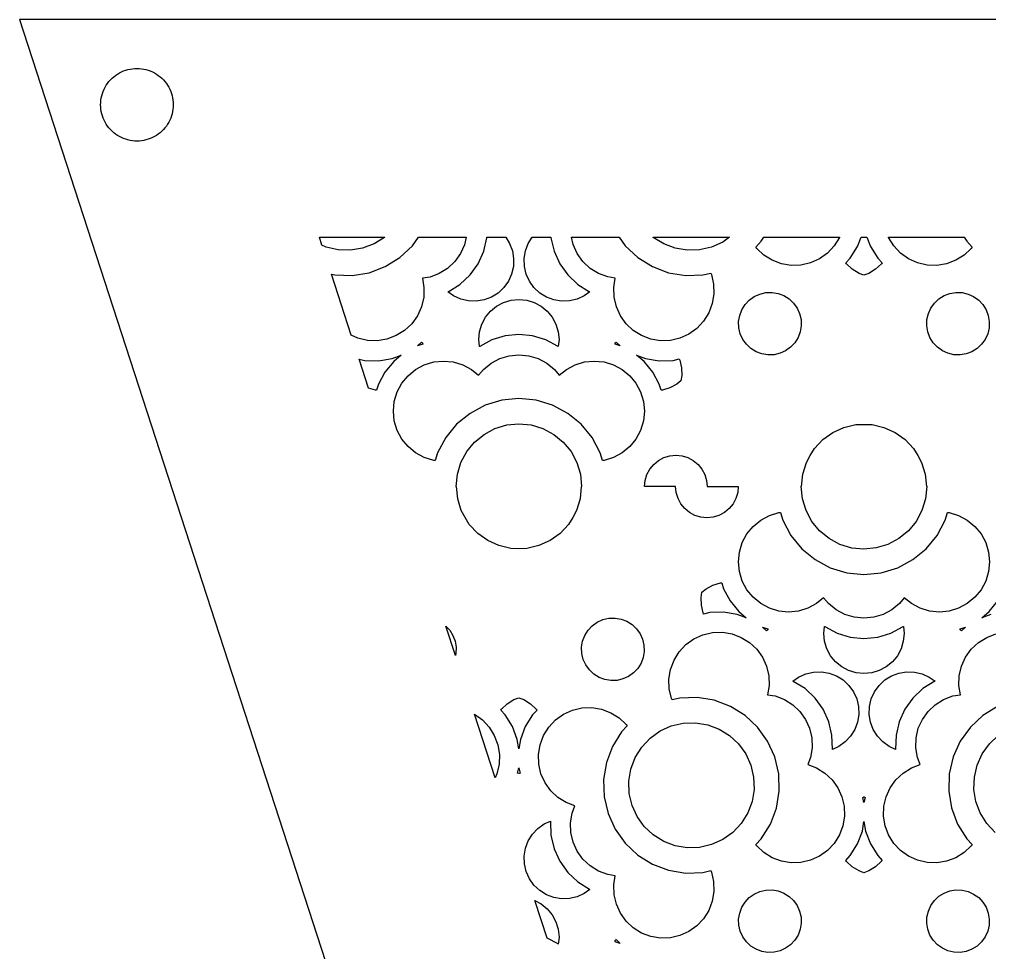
# Model space of a CAD drawing. Header units: metres. Extents: x 20 to 1108, y 20 to 485.
# Drawn here: x 20 to 73.4, y 433.3 to 484.7 of the extents above; entities that cross this region are included whole.
import ezdxf

# ---------------------------------------------------------------- set-up
doc = ezdxf.new("R2010")
doc.units = ezdxf.units.M

msp = doc.modelspace()

# ---------------------------------------------------------------- linework, layer by layer
for p, q in [((170, 484.652), (20, 484.652)), ((20, 484.652), (95, 253.826)), ((25.6201, 481.76), (25.7363, 481.81)), ((25.7363, 481.81), (25.8545, 481.853)), ((25.8545, 481.853), (25.9746, 481.888)), ((25.9746, 481.888), (26.0977, 481.915)), ((26.0977, 481.915), (26.2217, 481.935)), ((26.2217, 481.935), (26.3467, 481.946)), ((26.3467, 481.946), (26.4717, 481.95)), ((26.4717, 481.95), (26.5977, 481.946)), ((26.5977, 481.946), (26.7227, 481.935)), ((26.7227, 481.935), (26.8467, 481.915)), ((26.8467, 481.915), (26.9697, 481.888)), ((26.9697, 481.888), (27.0898, 481.853)), ((27.0898, 481.853), (27.208, 481.81)), ((27.208, 481.81), (27.3232, 481.76)), ((24.9307, 481.225), (25.0146, 481.319)), ((25.0146, 481.319), (25.1025, 481.408)), ((25.1025, 481.408), (25.1973, 481.491)), ((25.1973, 481.491), (25.2969, 481.569)), ((25.2969, 481.569), (25.4004, 481.639)), ((25.4004, 481.639), (25.5088, 481.703)), ((25.5088, 481.703), (25.6201, 481.76)), ((27.3232, 481.76), (27.4355, 481.703)), ((27.4355, 481.703), (27.5439, 481.639)), ((27.5439, 481.639), (27.6475, 481.569)), ((27.6475, 481.569), (27.7471, 481.491)), ((27.7471, 481.491), (27.8408, 481.408)), ((27.8408, 481.408), (27.9297, 481.319)), ((27.9297, 481.319), (28.0137, 481.225)), ((24.6123, 480.687), (24.6621, 480.802)), ((24.6621, 480.802), (24.7197, 480.913)), ((24.7197, 480.913), (24.7832, 481.022)), ((24.7832, 481.022), (24.8545, 481.126)), ((24.8545, 481.126), (24.9307, 481.225)), ((28.0137, 481.225), (28.0898, 481.126)), ((28.0898, 481.126), (28.1611, 481.022)), ((28.1611, 481.022), (28.2246, 480.913)), ((28.2246, 480.913), (28.2822, 480.802)), ((28.2822, 480.802), (28.332, 480.687)), ((24.4883, 480.201), (24.5078, 480.325)), ((24.5078, 480.325), (24.5352, 480.447)), ((24.5352, 480.447), (24.5703, 480.569)), ((24.5703, 480.569), (24.6123, 480.687)), ((28.332, 480.687), (28.374, 480.569)), ((28.374, 480.569), (28.4092, 480.447)), ((28.4092, 480.447), (28.4365, 480.325)), ((28.4365, 480.325), (28.4561, 480.201)), ((24.4717, 479.95), (24.4766, 480.075)), ((24.4766, 479.824), (24.4717, 479.95)), ((24.4766, 480.075), (24.4883, 480.201)), ((24.4883, 479.699), (24.4766, 479.824)), ((24.5078, 479.575), (24.4883, 479.699)), ((28.4561, 479.699), (28.4365, 479.575)), ((28.4561, 480.201), (28.4678, 480.075)), ((28.4678, 479.824), (28.4561, 479.699)), ((28.4678, 480.075), (28.4717, 479.95)), ((28.4717, 479.95), (28.4678, 479.824)), ((24.5352, 479.453), (24.5078, 479.575)), ((24.5703, 479.332), (24.5352, 479.453)), ((24.6123, 479.214), (24.5703, 479.332)), ((24.6621, 479.099), (24.6123, 479.214)), ((28.332, 479.214), (28.2822, 479.099)), ((28.374, 479.332), (28.332, 479.214)), ((28.4092, 479.453), (28.374, 479.332)), ((28.4365, 479.575), (28.4092, 479.453)), ((24.7197, 478.986), (24.6621, 479.099)), ((24.7832, 478.878), (24.7197, 478.986)), ((24.8545, 478.775), (24.7832, 478.878)), ((24.9307, 478.675), (24.8545, 478.775)), ((25.0146, 478.581), (24.9307, 478.675)), ((28.0137, 478.675), (27.9297, 478.581)), ((28.0898, 478.775), (28.0137, 478.675)), ((28.1611, 478.878), (28.0898, 478.775)), ((28.2246, 478.986), (28.1611, 478.878)), ((28.2822, 479.099), (28.2246, 478.986)), ((25.1025, 478.492), (25.0146, 478.581)), ((25.1973, 478.409), (25.1025, 478.492)), ((25.2969, 478.332), (25.1973, 478.409)), ((25.4004, 478.262), (25.2969, 478.332)), ((25.5088, 478.197), (25.4004, 478.262)), ((25.6201, 478.141), (25.5088, 478.197)), ((25.7363, 478.091), (25.6201, 478.141)), ((25.8545, 478.048), (25.7363, 478.091)), ((27.208, 478.091), (27.0898, 478.048)), ((27.3232, 478.141), (27.208, 478.091)), ((27.4355, 478.197), (27.3232, 478.141)), ((27.5439, 478.262), (27.4355, 478.197)), ((27.6475, 478.332), (27.5439, 478.262)), ((27.7471, 478.409), (27.6475, 478.332)), ((27.8408, 478.492), (27.7471, 478.409)), ((27.9297, 478.581), (27.8408, 478.492)), ((25.9746, 478.013), (25.8545, 478.048)), ((26.0977, 477.986), (25.9746, 478.013)), ((26.2217, 477.966), (26.0977, 477.986)), ((26.3467, 477.954), (26.2217, 477.966)), ((26.4717, 477.95), (26.3467, 477.954)), ((26.5977, 477.954), (26.4717, 477.95)), ((26.7227, 477.966), (26.5977, 477.954)), ((26.8467, 477.986), (26.7227, 477.966)), ((26.9697, 478.013), (26.8467, 477.986)), ((27.0898, 478.048), (26.9697, 478.013)), ((36.6592, 472.214), (36.5166, 472.652)), ((36.5166, 472.652), (40.1172, 472.652)), ((36.8906, 472.109), (36.6592, 472.214)), ((39.5283, 472.282), (38.8945, 472.043)), ((40.1035, 472.64), (39.5283, 472.282)), ((40.1172, 472.652), (40.1035, 472.64)), ((41.6436, 472.186), (41.9785, 472.652)), ((41.9785, 472.652), (44.6055, 472.652)), ((44.5088, 472.244), (44.2861, 471.75)), ((44.6055, 472.652), (44.5088, 472.244)), ((45.5635, 471.886), (45.7373, 472.625)), ((45.7373, 472.625), (45.7383, 472.652)), ((45.7383, 472.652), (46.7773, 472.652)), ((46.7773, 472.652), (46.9893, 472.311)), ((46.9893, 472.311), (47.1426, 471.904)), ((47.8574, 471.905), (48.0107, 472.312)), ((48.0107, 472.312), (48.2227, 472.652)), ((48.2227, 472.652), (49.2627, 472.652)), ((49.2627, 472.652), (49.2637, 472.626)), ((49.2637, 472.626), (49.4365, 471.886)), ((50.4912, 472.245), (50.3965, 472.652)), ((50.3965, 472.652), (53.0225, 472.652)), ((50.7148, 471.75), (50.4912, 472.245)), ((53.0225, 472.652), (53.3564, 472.187)), ((54.8965, 472.641), (54.8838, 472.652)), ((54.8838, 472.652), (59.0947, 472.652)), ((55.4717, 472.282), (54.8965, 472.641)), ((56.1055, 472.043), (55.4717, 472.282)), ((58.7275, 472.389), (58.1084, 472.11)), ((59.0947, 472.652), (58.7275, 472.389)), ((60.542, 472.109), (60.8438, 472.431)), ((60.8438, 472.431), (60.9814, 472.652)), ((60.9814, 472.652), (65.1504, 472.652)), ((65.1465, 472.64), (64.8604, 472.179)), ((65.1504, 472.652), (65.1465, 472.64)), ((66.1455, 472.147), (66.3359, 472.652)), ((66.3359, 472.652), (66.6641, 472.652)), ((66.6641, 472.652), (66.8545, 472.147)), ((67.8535, 472.641), (67.8486, 472.652)), ((67.8486, 472.652), (72.0186, 472.652)), ((68.1396, 472.18), (67.8535, 472.641)), ((72.0186, 472.652), (72.1553, 472.431)), ((72.1553, 472.431), (72.458, 472.109)), ((37.5488, 471.955), (36.8906, 472.109)), ((38.2266, 471.933), (37.5488, 471.955)), ((38.8945, 472.043), (38.2266, 471.933)), ((40.9492, 471.535), (41.6436, 472.186)), ((44.2861, 471.75), (43.9707, 471.311)), ((45.251, 471.194), (45.5635, 471.886)), ((47.1426, 471.904), (47.2119, 471.479)), ((47.7881, 471.479), (47.8574, 471.905)), ((49.4365, 471.886), (49.75, 471.194)), ((51.0293, 471.312), (50.7148, 471.75)), ((53.3564, 472.187), (54.0508, 471.536)), ((56.7734, 471.933), (56.1055, 472.043)), ((57.4512, 471.956), (56.7734, 471.933)), ((58.1084, 472.11), (57.4512, 471.956)), ((60.5918, 472.04), (60.542, 472.109)), ((60.9854, 471.67), (60.5918, 472.04)), ((61.4463, 471.384), (60.9854, 471.67)), ((64.4902, 471.784), (64.0498, 471.469)), ((64.8604, 472.179), (64.4902, 471.784)), ((65.7441, 471.502), (66.1455, 472.147)), ((66.8545, 472.147), (67.2559, 471.502)), ((68.5098, 471.784), (68.1396, 472.18)), ((68.9502, 471.469), (68.5098, 471.784)), ((72.0137, 471.67), (71.5527, 471.384)), ((72.4082, 472.04), (72.0137, 471.67)), ((72.458, 472.109), (72.4082, 472.04)), ((40.1436, 471.034), (40.9492, 471.535)), ((43.9707, 471.311), (43.5762, 470.941)), ((44.8086, 470.576), (45.251, 471.194)), ((47.2119, 471.479), (47.1982, 471.045)), ((47.8018, 471.045), (47.7881, 471.479)), ((49.75, 471.194), (50.1924, 470.577)), ((51.4238, 470.941), (51.0293, 471.312)), ((54.0508, 471.536), (54.8564, 471.035)), ((61.9541, 471.193), (61.4463, 471.384)), ((62.4873, 471.105), (61.9541, 471.193)), ((63.5557, 471.245), (63.0293, 471.122)), ((64.0498, 471.469), (63.5557, 471.245)), ((65.5029, 471.243), (65.7441, 471.502)), ((65.542, 471.19), (65.5029, 471.243)), ((65.8574, 470.894), (65.542, 471.19)), ((67.458, 471.191), (67.1416, 470.895)), ((67.2559, 471.502), (67.4971, 471.244)), ((67.4971, 471.244), (67.458, 471.191)), ((69.4434, 471.245), (68.9502, 471.469)), ((69.9707, 471.122), (69.4434, 471.245)), ((71.0459, 471.194), (70.5127, 471.106)), ((71.5527, 471.384), (71.0459, 471.194)), ((38.2686, 467.26), (37.1768, 470.62)), ((37.1768, 470.62), (37.3682, 470.575)), ((38.3174, 470.545), (39.2549, 470.699)), ((39.2549, 470.699), (40.1436, 471.034)), ((43.1152, 470.654), (42.6074, 470.463)), ((43.5762, 470.941), (43.1152, 470.654)), ((47.0996, 470.624), (46.9209, 470.229)), ((47.1982, 471.045), (47.0996, 470.624)), ((47.9004, 470.624), (47.8018, 471.045)), ((48.0791, 470.229), (47.9004, 470.624)), ((51.8848, 470.655), (51.4238, 470.941)), ((52.3926, 470.464), (51.8848, 470.655)), ((54.8564, 471.035), (55.7461, 470.7)), ((55.7461, 470.7), (56.6826, 470.546)), ((57.6318, 470.576), (58.0615, 470.677)), ((58.0615, 470.677), (58.0967, 470.599)), ((58.0967, 470.599), (58.2188, 470.073)), ((63.0293, 471.122), (62.4873, 471.105)), ((66.2266, 470.664), (65.8574, 470.894)), ((66.499, 470.563), (66.2266, 470.664)), ((66.7734, 470.665), (66.499, 470.563)), ((67.1416, 470.895), (66.7734, 470.665)), ((70.5127, 471.106), (69.9707, 471.122)), ((37.3682, 470.575), (38.3174, 470.545)), ((42.6074, 470.463), (42.1924, 470.395)), ((42.1924, 470.395), (42.2754, 469.892)), ((43.6084, 469.655), (44.2539, 470.057)), ((44.2539, 470.057), (44.8086, 470.576)), ((46.9209, 470.229), (46.6699, 469.878)), ((48.3311, 469.878), (48.0791, 470.229)), ((50.1924, 470.577), (50.7461, 470.058)), ((50.7461, 470.058), (51.3916, 469.655)), ((52.8076, 470.396), (52.3926, 470.464)), ((52.7236, 469.893), (52.8076, 470.396)), ((56.6826, 470.546), (57.6318, 470.576)), ((58.2188, 470.073), (58.2373, 469.53)), ((42.2754, 469.892), (42.2588, 469.351)), ((43.5869, 469.647), (43.6084, 469.655)), ((43.9033, 469.421), (43.5869, 469.647)), ((46.3535, 469.581), (45.9854, 469.353)), ((46.6699, 469.878), (46.3535, 469.581)), ((48.6465, 469.582), (48.3311, 469.878)), ((49.0146, 469.353), (48.6465, 469.582)), ((51.4131, 469.648), (51.0967, 469.421)), ((51.3916, 469.655), (51.4131, 469.648)), ((52.7422, 469.351), (52.7236, 469.893)), ((58.2373, 469.53), (58.1484, 468.997)), ((60.459, 469.387), (60.7686, 469.527)), ((60.7686, 469.527), (61.0967, 469.604)), ((61.0967, 469.604), (61.4355, 469.615)), ((61.4355, 469.615), (61.7695, 469.56)), ((61.7695, 469.56), (62.0859, 469.441)), ((70.9141, 469.441), (71.2305, 469.561)), ((71.2305, 469.561), (71.5645, 469.615)), ((71.5645, 469.615), (71.9033, 469.605)), ((71.9033, 469.605), (72.2314, 469.527)), ((72.2314, 469.527), (72.5371, 469.389)), ((42.2588, 469.351), (42.1357, 468.823)), ((44.2988, 469.242), (43.9033, 469.421)), ((44.7188, 469.143), (44.2988, 469.242)), ((45.1523, 469.13), (44.7188, 469.143)), ((45.5801, 469.199), (45.1523, 469.13)), ((45.9854, 469.353), (45.5801, 469.199)), ((46.2725, 468.854), (46.6553, 469.059)), ((46.6553, 469.059), (47.0693, 469.184)), ((47.0693, 469.184), (47.5, 469.226)), ((47.5, 469.226), (47.9316, 469.184)), ((47.9316, 469.184), (48.3457, 469.059)), ((48.3457, 469.059), (48.7285, 468.854)), ((49.4199, 469.199), (49.0146, 469.353)), ((49.8477, 469.129), (49.4199, 469.199)), ((50.2812, 469.144), (49.8477, 469.129)), ((50.7021, 469.242), (50.2812, 469.144)), ((51.0967, 469.421), (50.7021, 469.242)), ((52.8652, 468.824), (52.7422, 469.351)), ((58.1484, 468.997), (57.958, 468.49)), ((59.9541, 468.944), (60.1846, 469.192)), ((60.1846, 469.192), (60.459, 469.387)), ((62.0859, 469.441), (62.373, 469.261)), ((62.373, 469.261), (62.6201, 469.03)), ((62.6201, 469.03), (62.8164, 468.756)), ((70.1826, 468.756), (70.3799, 469.031)), ((70.3799, 469.031), (70.627, 469.262)), ((70.627, 469.262), (70.9141, 469.441)), ((72.5371, 469.389), (72.8154, 469.19)), ((72.8154, 469.19), (73.0469, 468.944)), ((42.1357, 468.823), (41.9111, 468.329)), ((45.6641, 468.245), (45.9385, 468.58)), ((45.9385, 468.58), (46.2725, 468.854)), ((48.7285, 468.854), (49.0625, 468.579)), ((49.0625, 468.579), (49.3379, 468.244)), ((53.0889, 468.33), (52.8652, 468.824)), ((57.958, 468.49), (57.6729, 468.029)), ((59.6553, 468.341), (59.7744, 468.656)), ((59.7744, 468.656), (59.9541, 468.944)), ((62.8164, 468.756), (62.9561, 468.447)), ((70.043, 468.447), (70.1826, 468.756)), ((73.0469, 468.944), (73.2256, 468.655)), ((73.2256, 468.655), (73.3447, 468.339)), ((41.9111, 468.329), (41.5967, 467.89)), ((45.459, 467.862), (45.6641, 468.245)), ((49.3379, 468.244), (49.542, 467.862)), ((53.4043, 467.891), (53.0889, 468.33)), ((57.6729, 468.029), (57.3018, 467.635)), ((59.5996, 468.006), (59.6553, 468.341)), ((59.6123, 467.667), (59.5996, 468.006)), ((62.9561, 468.447), (63.0322, 468.119)), ((63.0322, 468.119), (63.0439, 467.78)), ((69.9561, 467.78), (69.9668, 468.119)), ((69.9668, 468.119), (70.043, 468.447)), ((73.3447, 468.339), (73.3994, 468.006)), ((73.3994, 468.006), (73.3887, 467.667)), ((41.2021, 467.52), (40.7412, 467.233)), ((41.5967, 467.89), (41.2021, 467.52)), ((45.291, 467.018), (45.334, 467.448)), ((45.334, 467.448), (45.459, 467.862)), ((49.542, 467.862), (49.666, 467.448)), ((49.666, 467.448), (49.709, 467.017)), ((53.7979, 467.521), (53.4043, 467.891)), ((54.2588, 467.234), (53.7979, 467.521)), ((57.3018, 467.635), (56.8623, 467.319)), ((59.6885, 467.339), (59.6123, 467.667)), ((62.9893, 467.447), (62.8701, 467.131)), ((63.0439, 467.78), (62.9893, 467.447)), ((70.0107, 467.447), (69.9561, 467.78)), ((70.1299, 467.131), (70.0107, 467.447)), ((73.3887, 467.667), (73.3115, 467.338)), ((38.6318, 467.095), (38.2686, 467.26)), ((39.1582, 466.972), (38.6318, 467.095)), ((39.7012, 466.955), (39.1582, 466.972)), ((40.2344, 467.043), (39.7012, 466.955)), ((40.7412, 467.233), (40.2344, 467.043)), ((41.9189, 466.672), (42.1367, 466.876)), ((42.1367, 466.876), (42.1953, 466.832)), ((45.3301, 466.63), (45.291, 467.018)), ((46.0166, 467.002), (45.3467, 466.644)), ((46.7441, 467.223), (46.0166, 467.002)), ((47.5, 467.297), (46.7441, 467.223)), ((48.2559, 467.223), (47.5, 467.297)), ((48.9834, 467.002), (48.2559, 467.223)), ((49.6543, 466.644), (48.9834, 467.002)), ((49.709, 467.017), (49.6709, 466.63)), ((52.8057, 466.833), (52.8633, 466.877)), ((52.8633, 466.877), (53.083, 466.672)), ((54.7666, 467.043), (54.2588, 467.234)), ((55.2988, 466.954), (54.7666, 467.043)), ((55.8428, 466.973), (55.2988, 466.954)), ((56.3682, 467.096), (55.8428, 466.973)), ((56.8623, 467.319), (56.3682, 467.096)), ((59.8281, 467.03), (59.6885, 467.339)), ((60.0234, 466.756), (59.8281, 467.03)), ((62.8701, 467.131), (62.6914, 466.843)), ((70.3086, 466.843), (70.1299, 467.131)), ((73.1719, 467.03), (72.9756, 466.756)), ((73.3115, 467.338), (73.1719, 467.03)), ((42.2041, 466.759), (41.9189, 466.672)), ((42.1953, 466.832), (42.1973, 466.826)), ((42.1973, 466.826), (42.2041, 466.759)), ((45.3467, 466.644), (45.3301, 466.63)), ((49.6709, 466.63), (49.6543, 466.644)), ((52.7969, 466.759), (52.8027, 466.826)), ((53.083, 466.672), (52.7969, 466.759)), ((52.8027, 466.826), (52.8057, 466.833)), ((60.2705, 466.526), (60.0234, 466.756)), ((60.5586, 466.347), (60.2705, 466.526)), ((60.875, 466.227), (60.5586, 466.347)), ((62.1816, 466.398), (61.876, 466.26)), ((62.46, 466.597), (62.1816, 466.398)), ((62.6914, 466.843), (62.46, 466.597)), ((70.54, 466.597), (70.3086, 466.843)), ((70.8174, 466.399), (70.54, 466.597)), ((71.124, 466.26), (70.8174, 466.399)), ((72.4414, 466.347), (72.125, 466.227)), ((72.7285, 466.525), (72.4414, 466.347)), ((72.9756, 466.756), (72.7285, 466.525)), ((39.2158, 464.345), (38.6973, 465.942)), ((38.6973, 465.942), (39.0137, 465.867)), ((39.0137, 465.867), (39.7734, 465.843)), ((39.7734, 465.843), (40.5225, 465.967)), ((40.6094, 465.817), (40.1279, 465.229)), ((40.5225, 465.967), (41.0205, 466.153)), ((41.0205, 466.153), (40.6094, 465.817)), ((42.2939, 465.627), (42.8115, 465.784)), ((42.8115, 465.784), (43.3506, 465.837)), ((43.3506, 465.837), (43.8896, 465.784)), ((43.8896, 465.784), (44.4082, 465.627)), ((45.9658, 465.717), (46.4434, 465.973)), ((46.4434, 465.973), (46.9609, 466.13)), ((46.9609, 466.13), (47.5, 466.183)), ((47.5, 466.183), (48.0391, 466.13)), ((48.0391, 466.13), (48.5566, 465.973)), ((48.5566, 465.973), (49.0352, 465.717)), ((50.5928, 465.627), (51.1104, 465.784)), ((51.1104, 465.784), (51.6494, 465.837)), ((51.6494, 465.837), (52.1895, 465.784)), ((52.1895, 465.784), (52.7061, 465.627)), ((54.3916, 465.817), (53.9785, 466.154)), ((53.9785, 466.154), (54.4775, 465.967)), ((54.873, 465.229), (54.3916, 465.817)), ((54.4775, 465.967), (55.2275, 465.843)), ((55.2275, 465.843), (55.9873, 465.868)), ((55.9873, 465.868), (56.3301, 465.948)), ((56.3301, 465.948), (56.3584, 465.886)), ((56.3584, 465.886), (56.4551, 465.466)), ((61.208, 466.171), (60.875, 466.227)), ((61.5479, 466.183), (61.208, 466.171)), ((61.876, 466.26), (61.5479, 466.183)), ((71.4521, 466.183), (71.124, 466.26)), ((71.792, 466.172), (71.4521, 466.183)), ((72.125, 466.227), (71.792, 466.172)), ((41.3975, 465.028), (41.8154, 465.371)), ((41.8154, 465.371), (42.2939, 465.627)), ((44.4082, 465.627), (44.8857, 465.371)), ((44.8857, 465.371), (45.2803, 465.048)), ((45.2803, 465.048), (45.5469, 465.374)), ((45.5469, 465.374), (45.9658, 465.717)), ((49.0352, 465.717), (49.4541, 465.373)), ((49.4541, 465.373), (49.7207, 465.048)), ((49.7207, 465.048), (50.1143, 465.371)), ((50.1143, 465.371), (50.5928, 465.627)), ((52.7061, 465.627), (53.1855, 465.371)), ((53.1855, 465.371), (53.6035, 465.027)), ((56.4551, 465.466), (56.4707, 465.032)), ((40.1279, 465.229), (39.7695, 464.559)), ((41.0547, 464.611), (41.3975, 465.028)), ((53.6035, 465.027), (53.9463, 464.61)), ((55.2305, 464.559), (54.873, 465.229)), ((56.4229, 464.743), (56.1973, 464.558)), ((56.4707, 465.032), (56.4229, 464.743)), ((39.5996, 464.228), (39.2158, 464.345)), ((39.667, 464.222), (39.5996, 464.228)), ((39.7695, 464.559), (39.667, 464.222)), ((40.7979, 464.131), (41.0547, 464.611)), ((53.9463, 464.61), (54.2021, 464.131)), ((55.334, 464.222), (55.2305, 464.559)), ((55.4004, 464.229), (55.334, 464.222)), ((55.8145, 464.354), (55.4004, 464.229)), ((56.1973, 464.558), (55.8145, 464.354)), ((40.6406, 463.614), (40.7979, 464.131)), ((46.5557, 463.677), (45.6455, 463.402)), ((47.5, 463.771), (46.5557, 463.677)), ((48.4443, 463.677), (47.5, 463.771)), ((49.3545, 463.402), (48.4443, 463.677)), ((54.2021, 464.131), (54.3594, 463.614)), ((40.5889, 463.075), (40.6406, 463.614)), ((45.6455, 463.402), (44.8086, 462.953)), ((50.1924, 462.953), (49.3545, 463.402)), ((54.3594, 463.614), (54.4121, 463.074)), ((40.6416, 462.535), (40.5889, 463.075)), ((44.8086, 462.953), (44.0742, 462.352)), ((50.9258, 462.352), (50.1924, 462.953)), ((54.4121, 463.074), (54.3594, 462.535)), ((40.7979, 462.018), (40.6416, 462.535)), ((44.0742, 462.352), (43.4727, 461.617)), ((45.5811, 461.797), (46.1787, 462.116)), ((46.1787, 462.116), (46.8271, 462.313)), ((46.8271, 462.313), (47.5, 462.379)), ((47.5, 462.379), (48.1738, 462.313)), ((48.1738, 462.313), (48.8213, 462.116)), ((48.8213, 462.116), (49.4189, 461.797)), ((51.5283, 461.617), (50.9258, 462.352)), ((54.3594, 462.535), (54.2021, 462.018)), ((64.7852, 461.903), (65.3994, 462.18)), ((65.3994, 462.18), (66.0576, 462.334)), ((66.0576, 462.334), (66.5, 462.349)), ((66.5, 462.349), (66.9414, 462.334)), ((66.9414, 462.334), (67.5996, 462.18)), ((67.5996, 462.18), (68.2148, 461.902)), ((41.0537, 461.54), (40.7979, 462.018)), ((41.3975, 461.122), (41.0537, 461.54)), ((43.4727, 461.617), (43.0244, 460.78)), ((45.0586, 461.368), (45.5811, 461.797)), ((49.4189, 461.797), (49.9424, 461.368)), ((51.9766, 460.78), (51.5283, 461.617)), ((53.9463, 461.54), (53.6035, 461.122)), ((54.2021, 462.018), (53.9463, 461.54)), ((64.2314, 461.507), (64.7852, 461.903)), ((68.2148, 461.902), (68.7686, 461.506)), ((41.8154, 460.778), (41.3975, 461.122)), ((44.6289, 460.845), (45.0586, 461.368)), ((49.9424, 461.368), (50.3721, 460.844)), ((53.6035, 461.122), (53.1855, 460.778)), ((63.5371, 460.641), (63.7686, 461.013)), ((63.7686, 461.013), (64.2314, 461.507)), ((68.7686, 461.506), (69.2314, 461.012)), ((69.2314, 461.012), (69.4619, 460.641)), ((42.2939, 460.523), (41.8154, 460.778)), ((42.8115, 460.365), (42.2939, 460.523)), ((43.0244, 460.78), (42.8965, 460.358)), ((44.3096, 460.246), (44.6289, 460.845)), ((50.3721, 460.844), (50.6914, 460.246)), ((52.1035, 460.358), (51.9766, 460.78)), ((52.7061, 460.523), (52.1895, 460.366)), ((53.1855, 460.778), (52.7061, 460.523)), ((55.1865, 460.36), (55.4854, 460.519)), ((55.4854, 460.519), (55.8086, 460.617)), ((55.8086, 460.617), (56.1455, 460.651)), ((56.1455, 460.651), (56.4814, 460.617)), ((56.4814, 460.617), (56.8047, 460.519)), ((56.8047, 460.519), (57.1035, 460.36)), ((63.3271, 460.246), (63.5371, 460.641)), ((69.4619, 460.641), (69.6729, 460.246)), ((42.8965, 460.358), (42.8115, 460.365)), ((44.1123, 459.6), (44.3096, 460.246)), ((50.6914, 460.246), (50.8877, 459.6)), ((52.1895, 460.366), (52.1035, 460.358)), ((54.7109, 459.884), (54.9258, 460.146)), ((54.9258, 460.146), (55.1865, 460.36)), ((57.1035, 460.36), (57.3643, 460.145)), ((57.3643, 460.145), (57.5791, 459.884)), ((63.1309, 459.6), (63.3271, 460.246)), ((69.6729, 460.246), (69.8691, 459.6)), ((44.0469, 458.929), (44.1123, 459.6)), ((50.8877, 459.6), (50.9541, 458.929)), ((54.4531, 459.262), (54.5508, 459.585)), ((54.5508, 459.585), (54.7109, 459.884)), ((57.5791, 459.884), (57.7383, 459.585)), ((57.7383, 459.585), (57.8359, 459.262)), ((63.0635, 458.922), (63.1309, 459.6)), ((69.8691, 459.6), (69.9365, 458.922)), ((44.0635, 458.929), (44.0469, 458.929)), ((44.1309, 458.251), (44.0635, 458.929)), ((50.9365, 458.929), (50.8691, 458.251)), ((50.9541, 458.929), (50.9365, 458.929)), ((54.4199, 458.929), (54.4531, 459.262)), ((56.1299, 458.929), (54.4199, 458.929)), ((56.1641, 458.588), (56.1299, 458.929)), ((57.8359, 459.262), (57.8701, 458.922)), ((57.8701, 458.922), (59.5801, 458.922)), ((59.5801, 458.922), (59.5469, 458.588)), ((63.1123, 458.251), (63.0459, 458.922)), ((63.0459, 458.922), (63.0635, 458.922)), ((69.9531, 458.922), (69.8877, 458.251)), ((69.9365, 458.922), (69.9531, 458.922)), ((56.2617, 458.266), (56.1641, 458.588)), ((59.5469, 458.588), (59.4492, 458.266)), ((44.3271, 457.604), (44.1309, 458.251)), ((50.8691, 458.251), (50.6729, 457.604)), ((56.4209, 457.967), (56.2617, 458.266)), ((56.6357, 457.705), (56.4209, 457.967)), ((59.29, 457.967), (59.0752, 457.705)), ((59.4492, 458.266), (59.29, 457.967)), ((63.3086, 457.604), (63.1123, 458.251)), ((69.8877, 458.251), (69.6904, 457.604)), ((44.5381, 457.209), (44.3271, 457.604)), ((50.6729, 457.604), (50.4629, 457.209)), ((56.8965, 457.49), (56.6357, 457.705)), ((57.1953, 457.331), (56.8965, 457.49)), ((57.5186, 457.233), (57.1953, 457.331)), ((58.5146, 457.331), (58.1914, 457.234)), ((58.8135, 457.49), (58.5146, 457.331)), ((59.0752, 457.705), (58.8135, 457.49)), ((60.8145, 457.072), (61.2939, 457.327)), ((61.2939, 457.327), (61.8105, 457.485)), ((61.8105, 457.485), (61.8965, 457.492)), ((61.8965, 457.492), (62.0234, 457.07)), ((63.6279, 457.006), (63.3086, 457.604)), ((69.6904, 457.604), (69.3721, 457.006)), ((70.9756, 457.07), (71.1035, 457.492)), ((71.1035, 457.492), (71.1885, 457.485)), ((71.1885, 457.485), (71.7061, 457.327)), ((71.7061, 457.327), (72.1846, 457.072)), ((44.7686, 456.838), (44.5381, 457.209)), ((45.2314, 456.344), (44.7686, 456.838)), ((50.2314, 456.838), (49.7686, 456.344)), ((50.4629, 457.209), (50.2314, 456.838)), ((57.8545, 457.2), (57.5186, 457.233)), ((58.1914, 457.234), (57.8545, 457.2)), ((60.0537, 456.311), (60.3975, 456.729)), ((60.3975, 456.729), (60.8145, 457.072)), ((62.0234, 457.07), (62.4717, 456.233)), ((64.0576, 456.483), (63.6279, 457.006)), ((69.3721, 457.006), (68.9424, 456.483)), ((70.5273, 456.233), (70.9756, 457.07)), ((72.1846, 457.072), (72.6025, 456.729)), ((72.6025, 456.729), (72.9463, 456.31)), ((45.7852, 455.947), (45.2314, 456.344)), ((49.7686, 456.344), (49.2148, 455.947)), ((59.7979, 455.832), (60.0537, 456.311)), ((62.4717, 456.233), (63.0742, 455.499)), ((64.5811, 456.053), (64.0576, 456.483)), ((68.9424, 456.483), (68.4189, 456.053)), ((69.9258, 455.499), (70.5273, 456.233)), ((72.9463, 456.31), (73.2021, 455.832)), ((46.4004, 455.67), (45.7852, 455.947)), ((47.0586, 455.516), (46.4004, 455.67)), ((48.6006, 455.67), (47.9424, 455.517)), ((49.2148, 455.947), (48.6006, 455.67)), ((59.6406, 455.315), (59.7979, 455.832)), ((65.1787, 455.734), (64.5811, 456.053)), ((65.8262, 455.537), (65.1787, 455.734)), ((67.8213, 455.734), (67.1729, 455.538)), ((68.4189, 456.053), (67.8213, 455.734)), ((73.2021, 455.832), (73.3584, 455.315)), ((47.5, 455.501), (47.0586, 455.516)), ((47.9424, 455.517), (47.5, 455.501)), ((59.5879, 454.776), (59.6406, 455.315)), ((63.0742, 455.499), (63.8076, 454.897)), ((66.5, 455.471), (65.8262, 455.537)), ((67.1729, 455.538), (66.5, 455.471)), ((69.1914, 454.897), (69.9258, 455.499)), ((73.3584, 455.315), (73.4111, 454.775)), ((59.6406, 454.236), (59.5879, 454.776)), ((63.8076, 454.897), (64.6455, 454.448)), ((68.3545, 454.448), (69.1914, 454.897)), ((73.4111, 454.775), (73.3594, 454.236)), ((59.7979, 453.719), (59.6406, 454.236)), ((64.6455, 454.448), (65.5557, 454.173)), ((65.5557, 454.173), (66.5, 454.079)), ((66.5, 454.079), (67.4443, 454.173)), ((67.4443, 454.173), (68.3545, 454.448)), ((73.3594, 454.236), (73.2021, 453.719)), ((58.1855, 453.496), (58.5996, 453.622)), ((58.5996, 453.622), (58.666, 453.628)), ((58.666, 453.628), (58.7695, 453.291)), ((60.0537, 453.24), (59.7979, 453.719)), ((73.2021, 453.719), (72.9463, 453.24)), ((57.5293, 452.819), (57.5771, 453.107)), ((57.5771, 453.107), (57.8027, 453.292)), ((57.8027, 453.292), (58.1855, 453.496)), ((58.7695, 453.291), (59.127, 452.621)), ((60.3965, 452.822), (60.0537, 453.24)), ((72.9463, 453.24), (72.6025, 452.822)), ((57.5449, 452.384), (57.5293, 452.819)), ((59.127, 452.621), (59.6084, 452.033)), ((60.8145, 452.479), (60.3965, 452.822)), ((61.2939, 452.223), (60.8145, 452.479)), ((63.8857, 452.479), (63.4072, 452.223)), ((64.2793, 452.802), (63.8857, 452.479)), ((64.5459, 452.477), (64.2793, 452.802)), ((64.9648, 452.133), (64.5459, 452.477)), ((68.4531, 452.477), (68.0342, 452.133)), ((68.7197, 452.802), (68.4531, 452.477)), ((69.1143, 452.479), (68.7197, 452.802)), ((69.5918, 452.223), (69.1143, 452.479)), ((72.1846, 452.479), (71.7061, 452.223)), ((72.6025, 452.822), (72.1846, 452.479)), ((73.3906, 452.033), (73.8721, 452.621)), ((57.6416, 451.964), (57.5449, 452.384)), ((57.6699, 451.902), (57.6416, 451.964)), ((58.0127, 451.983), (57.6699, 451.902)), ((58.7725, 452.007), (58.0127, 451.983)), ((59.5225, 451.883), (58.7725, 452.007)), ((59.6084, 452.033), (60.0215, 451.695)), ((61.8105, 452.066), (61.2939, 452.223)), ((62.3506, 452.013), (61.8105, 452.066)), ((62.8896, 452.067), (62.3506, 452.013)), ((63.4072, 452.223), (62.8896, 452.067)), ((65.4434, 451.877), (64.9648, 452.133)), ((68.0342, 452.133), (67.5566, 451.877)), ((70.1104, 452.066), (69.5918, 452.223)), ((70.6494, 452.013), (70.1104, 452.066)), ((71.1885, 452.067), (70.6494, 452.013)), ((71.7061, 452.223), (71.1885, 452.067)), ((72.9795, 451.696), (73.3906, 452.033)), ((51.541, 451.254), (51.8184, 451.452)), ((51.8184, 451.452), (52.124, 451.591)), ((52.124, 451.591), (52.4521, 451.667)), ((52.4521, 451.667), (52.792, 451.679)), ((52.792, 451.679), (53.125, 451.623)), ((53.125, 451.623), (53.4414, 451.504)), ((53.4414, 451.504), (53.7295, 451.324)), ((60.0215, 451.695), (59.5225, 451.883)), ((65.9609, 451.72), (65.4434, 451.877)), ((66.5, 451.667), (65.9609, 451.72)), ((67.0391, 451.721), (66.5, 451.667)), ((67.5566, 451.877), (67.0391, 451.721)), ((73.4775, 451.884), (72.9795, 451.696)), ((43.4746, 451.238), (43.6914, 451.007)), ((44.0049, 449.608), (43.4746, 451.238)), ((43.6914, 451.007), (43.8701, 450.719)), ((51.1299, 450.719), (51.3096, 451.008)), ((51.3096, 451.008), (51.541, 451.254)), ((53.7295, 451.324), (53.9766, 451.094)), ((53.9766, 451.094), (54.1719, 450.819)), ((57.6318, 450.755), (58.1572, 450.877)), ((58.1572, 450.877), (58.7012, 450.896)), ((58.7012, 450.896), (59.2334, 450.807)), ((60.917, 451.179), (61.2031, 451.092)), ((61.1367, 450.973), (60.917, 451.179)), ((61.1943, 451.017), (61.1367, 450.973)), ((61.1973, 451.025), (61.1943, 451.017)), ((61.2031, 451.092), (61.1973, 451.025)), ((64.291, 450.833), (64.3291, 451.22)), ((64.334, 450.402), (64.291, 450.833)), ((64.3291, 451.22), (64.3457, 451.206)), ((64.3457, 451.206), (65.0166, 450.848)), ((65.0166, 450.848), (65.7441, 450.628)), ((67.2559, 450.628), (67.9834, 450.848)), ((67.9834, 450.848), (68.6533, 451.206)), ((68.6533, 451.206), (68.6699, 451.22)), ((68.709, 450.832), (68.666, 450.402)), ((68.6699, 451.22), (68.709, 450.832)), ((71.7959, 451.092), (72.0811, 451.178)), ((71.8027, 451.025), (71.7959, 451.092)), ((71.8047, 451.018), (71.8027, 451.025)), ((71.8633, 450.974), (71.8047, 451.018)), ((72.0811, 451.178), (71.8633, 450.974)), ((43.8701, 450.719), (43.9893, 450.402)), ((43.9893, 450.402), (44.0439, 450.069)), ((50.9561, 450.069), (51.0107, 450.403)), ((51.0107, 450.403), (51.1299, 450.719)), ((54.1719, 450.819), (54.3115, 450.511)), ((54.3115, 450.511), (54.3877, 450.183)), ((56.6982, 450.216), (57.1377, 450.53)), ((57.1377, 450.53), (57.6318, 450.755)), ((59.2334, 450.807), (59.7412, 450.616)), ((59.7412, 450.616), (60.2021, 450.329)), ((60.2021, 450.329), (60.5957, 449.96)), ((64.458, 449.988), (64.334, 450.402)), ((65.7441, 450.628), (66.5, 450.553)), ((66.5, 450.553), (67.2559, 450.628)), ((68.666, 450.402), (68.541, 449.988)), ((72.4043, 449.961), (72.7979, 450.33)), ((72.7979, 450.33), (73.2588, 450.617)), ((73.2588, 450.617), (73.7656, 450.808)), ((44.0439, 450.069), (44.0332, 449.731)), ((50.9678, 449.732), (50.9561, 450.069)), ((54.4004, 449.844), (54.3447, 449.51)), ((54.3877, 450.183), (54.4004, 449.844)), ((56.042, 449.361), (56.3281, 449.821)), ((56.3281, 449.821), (56.6982, 450.216)), ((60.5957, 449.96), (60.9111, 449.521)), ((64.6621, 449.606), (64.458, 449.988)), ((68.541, 449.988), (68.3369, 449.606)), ((72.0889, 449.521), (72.4043, 449.961)), ((44.0332, 449.731), (44.0049, 449.608)), ((51.0439, 449.402), (50.9678, 449.732)), ((51.1836, 449.095), (51.0439, 449.402)), ((54.3447, 449.51), (54.2256, 449.194)), ((55.8516, 448.854), (56.042, 449.361)), ((60.9111, 449.521), (61.1348, 449.027)), ((64.9375, 449.271), (64.6621, 449.606)), ((65.2715, 448.996), (64.9375, 449.271)), ((68.0625, 449.271), (67.7275, 448.996)), ((68.3369, 449.606), (68.0625, 449.271)), ((71.8643, 449.027), (72.0889, 449.521)), ((51.3799, 448.819), (51.1836, 449.095)), ((51.627, 448.589), (51.3799, 448.819)), ((54.0469, 448.906), (53.8164, 448.659)), ((54.2256, 449.194), (54.0469, 448.906)), ((55.7627, 448.32), (55.8516, 448.854)), ((61.1348, 449.027), (61.2578, 448.499)), ((63.2979, 448.608), (63.7188, 448.706)), ((63.7188, 448.706), (64.1523, 448.721)), ((64.1523, 448.721), (64.5801, 448.651)), ((65.6543, 448.792), (65.2715, 448.996)), ((66.0684, 448.666), (65.6543, 448.792)), ((67.3447, 448.792), (66.9307, 448.667)), ((67.7275, 448.996), (67.3447, 448.792)), ((68.4199, 448.652), (68.8477, 448.721)), ((68.8477, 448.721), (69.2812, 448.707)), ((69.2812, 448.707), (69.7012, 448.609)), ((71.7412, 448.5), (71.8643, 449.027)), ((51.9141, 448.41), (51.627, 448.589)), ((52.2305, 448.29), (51.9141, 448.41)), ((52.5645, 448.235), (52.2305, 448.29)), ((52.9033, 448.246), (52.5645, 448.235)), ((53.2314, 448.323), (52.9033, 448.246)), ((53.541, 448.463), (53.2314, 448.323)), ((53.8164, 448.659), (53.541, 448.463)), ((55.7812, 447.777), (55.7627, 448.32)), ((61.2578, 448.499), (61.2764, 447.957)), ((62.5869, 448.203), (62.9033, 448.429)), ((62.6084, 448.194), (62.5869, 448.203)), ((63.2539, 447.793), (62.6084, 448.194)), ((62.9033, 448.429), (63.2979, 448.608)), ((64.5801, 448.651), (64.9854, 448.497)), ((64.9854, 448.497), (65.3535, 448.269)), ((65.3535, 448.269), (65.6689, 447.973)), ((66.5, 448.624), (66.0684, 448.666)), ((66.9307, 448.667), (66.5, 448.624)), ((67.3311, 447.973), (67.6465, 448.269)), ((67.6465, 448.269), (68.0146, 448.498)), ((68.0146, 448.498), (68.4199, 448.652)), ((69.7012, 448.609), (70.0967, 448.43)), ((70.3916, 448.195), (69.7461, 447.793)), ((70.0967, 448.43), (70.4131, 448.203)), ((70.4131, 448.203), (70.3916, 448.195)), ((71.7246, 447.958), (71.7412, 448.5)), ((55.9033, 447.251), (55.7812, 447.777)), ((61.2764, 447.957), (61.1924, 447.455)), ((63.8076, 447.274), (63.2539, 447.793)), ((65.6689, 447.973), (65.9209, 447.621)), ((67.0791, 447.621), (67.3311, 447.973)), ((69.7461, 447.793), (69.1914, 447.274)), ((71.8076, 447.455), (71.7246, 447.958)), ((46.8584, 446.955), (47.2266, 447.185)), ((47.2266, 447.185), (47.501, 447.288)), ((47.501, 447.288), (47.7734, 447.186)), ((47.7734, 447.186), (48.1426, 446.956)), ((55.9385, 447.173), (55.9033, 447.251)), ((56.3682, 447.274), (55.9385, 447.173)), ((57.3174, 447.305), (56.3682, 447.274)), ((58.2539, 447.15), (57.3174, 447.305)), ((59.1436, 446.816), (58.2539, 447.15)), ((61.1924, 447.455), (61.6074, 447.387)), ((61.6074, 447.387), (62.1152, 447.195)), ((62.1152, 447.195), (62.5762, 446.909)), ((64.25, 446.656), (63.8076, 447.274)), ((65.9209, 447.621), (66.0996, 447.226)), ((66.0996, 447.226), (66.1982, 446.805)), ((66.8018, 446.806), (66.9004, 447.227)), ((66.9004, 447.227), (67.0791, 447.621)), ((69.1914, 447.274), (68.749, 446.656)), ((70.4238, 446.909), (70.8848, 447.195)), ((70.8848, 447.195), (71.3926, 447.387)), ((71.3926, 447.387), (71.8076, 447.455)), ((46.5029, 446.606), (46.543, 446.66)), ((46.7441, 446.348), (46.5029, 446.606)), ((46.543, 446.66), (46.8584, 446.955)), ((48.1426, 446.956), (48.458, 446.66)), ((48.4971, 446.607), (48.2559, 446.349)), ((48.458, 446.66), (48.4971, 446.607)), ((49.9502, 446.382), (50.4443, 446.606)), ((50.4443, 446.606), (50.9707, 446.728)), ((50.9707, 446.728), (51.5127, 446.745)), ((51.5127, 446.745), (52.0459, 446.657)), ((52.0459, 446.657), (52.5537, 446.467)), ((59.9492, 446.315), (59.1436, 446.816)), ((62.5762, 446.909), (62.9707, 446.538)), ((64.5635, 445.964), (64.25, 446.656)), ((66.1982, 446.805), (66.2119, 446.371)), ((66.7881, 446.371), (66.8018, 446.806)), ((68.749, 446.656), (68.4365, 445.965)), ((70.0303, 446.54), (70.4238, 446.909)), ((73.8564, 446.816), (73.0508, 446.315)), ((45.0537, 446.379), (45.4902, 446.066)), ((46.1875, 442.887), (45.0537, 446.379)), ((45.4902, 446.066), (45.8604, 445.671)), ((47.1455, 445.703), (46.7441, 446.348)), ((48.2559, 446.349), (47.8545, 445.703)), ((49.1406, 445.672), (49.5107, 446.067)), ((49.5107, 446.067), (49.9502, 446.382)), ((52.5537, 446.467), (53.0146, 446.18)), ((53.0146, 446.18), (53.4082, 445.811)), ((60.6436, 445.664), (59.9492, 446.315)), ((62.9707, 446.538), (63.2852, 446.1)), ((63.2852, 446.1), (63.5088, 445.606)), ((66.2119, 446.371), (66.1426, 445.945)), ((66.8574, 445.945), (66.7881, 446.371)), ((69.4912, 445.606), (69.7139, 446.1)), ((69.7139, 446.1), (70.0303, 446.54)), ((73.0508, 446.315), (72.3564, 445.664)), ((45.8604, 445.671), (46.1465, 445.21)), ((47.4131, 444.992), (47.1455, 445.703)), ((47.8545, 445.703), (47.5869, 444.993)), ((48.8535, 445.21), (49.1406, 445.672)), ((53.458, 445.742), (53.1562, 445.42)), ((53.4082, 445.811), (53.458, 445.742)), ((55.2725, 445.461), (55.8916, 445.741)), ((55.8916, 445.741), (56.5488, 445.895)), ((56.5488, 445.895), (57.2266, 445.917)), ((57.2266, 445.917), (57.8945, 445.807)), ((57.8945, 445.807), (58.5283, 445.568)), ((58.5283, 445.568), (59.1035, 445.21)), ((61.1963, 444.893), (60.6436, 445.664)), ((63.5088, 445.606), (63.6318, 445.079)), ((64.7363, 445.224), (64.5635, 445.964)), ((65.9893, 445.539), (65.7607, 445.171)), ((66.1426, 445.945), (65.9893, 445.539)), ((67.0107, 445.539), (66.8574, 445.945)), ((67.2393, 445.171), (67.0107, 445.539)), ((68.4365, 445.965), (68.2627, 445.225)), ((69.3672, 445.08), (69.4912, 445.606)), ((72.3564, 445.664), (71.8027, 444.893)), ((46.1465, 445.21), (46.3369, 444.703)), ((47.5, 444.47), (47.4131, 444.992)), ((47.5869, 444.993), (47.5, 444.47)), ((48.6631, 444.704), (48.8535, 445.21)), ((53.1562, 445.42), (52.6543, 444.613)), ((54.2607, 444.573), (54.7227, 445.068)), ((54.7227, 445.068), (55.2725, 445.461)), ((59.1035, 445.21), (59.5977, 444.747)), ((63.6318, 445.079), (63.6494, 444.537)), ((64.7617, 444.465), (64.7363, 445.224)), ((65.7607, 445.171), (65.4648, 444.856)), ((67.5352, 444.856), (67.2393, 445.171)), ((68.2627, 445.225), (68.2383, 444.465)), ((69.3506, 444.538), (69.3672, 445.08)), ((73.4033, 444.747), (73.8965, 445.21)), ((46.3369, 444.703), (46.4258, 444.169)), ((48.5742, 444.17), (48.6631, 444.704)), ((52.6543, 444.613), (52.3203, 443.724)), ((53.9023, 443.998), (54.2607, 444.573)), ((59.5977, 444.747), (59.9912, 444.197)), ((61.5869, 444.028), (61.1963, 444.893)), ((63.6494, 444.537), (63.5615, 444.003)), ((65.1123, 444.604), (64.7578, 444.443)), ((64.7578, 444.443), (64.7617, 444.465)), ((65.4648, 444.856), (65.1123, 444.604)), ((67.8867, 444.604), (67.5352, 444.856)), ((68.2422, 444.443), (67.8867, 444.604)), ((68.2383, 444.465), (68.2422, 444.443)), ((69.4385, 444.004), (69.3506, 444.538)), ((71.8027, 444.893), (71.4121, 444.028)), ((73.0078, 444.197), (73.4033, 444.747)), ((46.4258, 444.169), (46.4082, 443.627)), ((48.5928, 443.627), (48.5742, 444.17)), ((53.6631, 443.364), (53.9023, 443.998)), ((59.9912, 444.197), (60.2705, 443.58)), ((61.8037, 443.103), (61.5869, 444.028)), ((63.5615, 444.003), (63.4131, 443.609)), ((69.5869, 443.609), (69.4385, 444.004)), ((71.4121, 444.028), (71.1953, 443.104)), ((72.7295, 443.581), (73.0078, 444.197)), ((46.4082, 443.627), (46.2852, 443.102)), ((47.4326, 443.14), (47.5, 443.429)), ((47.5, 443.429), (47.5674, 443.141)), ((48.7148, 443.102), (48.5928, 443.627)), ((52.3203, 443.724), (52.165, 442.787)), ((53.5527, 442.696), (53.6631, 443.364)), ((60.2705, 443.58), (60.4238, 442.922)), ((63.4131, 443.609), (63.8906, 443.429)), ((63.8906, 443.429), (64.3506, 443.143)), ((68.6484, 443.144), (69.1094, 443.43)), ((69.1094, 443.43), (69.5869, 443.609)), ((72.5752, 442.922), (72.7295, 443.581)), ((46.2852, 443.102), (46.1875, 442.887)), ((47.499, 443.111), (47.4326, 443.14)), ((47.5068, 443.111), (47.499, 443.111)), ((47.5674, 443.141), (47.5068, 443.111)), ((48.9395, 442.608), (48.7148, 443.102)), ((60.4238, 442.922), (60.4473, 442.245)), ((61.835, 442.154), (61.8037, 443.103)), ((64.3506, 443.143), (64.7461, 442.773)), ((68.2549, 442.774), (68.6484, 443.144)), ((71.1953, 443.104), (71.165, 442.154)), ((72.5537, 442.245), (72.5752, 442.922)), ((49.2539, 442.168), (48.9395, 442.608)), ((52.165, 442.787), (52.1963, 441.839)), ((53.5762, 442.02), (53.5527, 442.696)), ((64.7461, 442.773), (65.0605, 442.334)), ((65.0605, 442.334), (65.2852, 441.839)), ((67.7148, 441.84), (67.9385, 442.334)), ((67.9385, 442.334), (68.2549, 442.774)), ((49.6494, 441.798), (49.2539, 442.168)), ((50.1094, 441.512), (49.6494, 441.798)), ((52.1963, 441.839), (52.4131, 440.913)), ((53.7295, 441.361), (53.5762, 442.02)), ((60.4473, 442.245), (60.3369, 441.577)), ((61.6797, 441.217), (61.835, 442.154)), ((65.2852, 441.839), (65.4072, 441.314)), ((66.4326, 441.801), (66.4932, 441.829)), ((66.5, 441.512), (66.4326, 441.801)), ((66.4932, 441.829), (66.501, 441.831)), ((66.5674, 441.802), (66.5, 441.512)), ((66.501, 441.831), (66.5674, 441.802)), ((67.5918, 441.314), (67.7148, 441.84)), ((71.165, 442.154), (71.3203, 441.218)), ((72.6631, 441.578), (72.5537, 442.245)), ((50.5869, 441.333), (50.1094, 441.512)), ((50.4385, 440.939), (50.5869, 441.333)), ((54.0088, 440.743), (53.7295, 441.361)), ((60.3369, 441.577), (60.0977, 440.944)), ((61.3457, 440.328), (61.6797, 441.217)), ((65.4072, 441.314), (65.4258, 440.771)), ((67.5742, 440.772), (67.5918, 441.314)), ((71.3203, 441.218), (71.6543, 440.328)), ((72.9023, 440.944), (72.6631, 441.578)), ((50.3506, 440.403), (50.4385, 440.939)), ((52.4131, 440.913), (52.8037, 440.048)), ((54.4023, 440.194), (54.0088, 440.743)), ((60.0977, 440.944), (59.7402, 440.368)), ((65.4258, 440.771), (65.3369, 440.237)), ((67.6631, 440.237), (67.5742, 440.772)), ((73.2598, 440.368), (72.9023, 440.944)), ((48.5361, 440.086), (48.8877, 440.338)), ((48.8877, 440.338), (49.2422, 440.498)), ((49.2422, 440.498), (49.2383, 440.477)), ((49.2383, 440.477), (49.2637, 439.717)), ((50.3682, 439.861), (50.3506, 440.403)), ((54.8965, 439.732), (54.4023, 440.194)), ((59.7402, 440.368), (59.2773, 439.874)), ((60.8438, 439.522), (61.3457, 440.328)), ((65.3369, 440.237), (65.1465, 439.731)), ((66.4131, 439.948), (66.5, 440.471)), ((66.5, 440.471), (66.5869, 439.949)), ((67.8535, 439.732), (67.6631, 440.237)), ((71.6543, 440.328), (72.1553, 439.523)), ((73.7217, 439.875), (73.2598, 440.368)), ((48.0107, 439.402), (48.2402, 439.771)), ((48.2402, 439.771), (48.5361, 440.086)), ((49.2637, 439.717), (49.4365, 438.977)), ((50.4912, 439.336), (50.3682, 439.861)), ((52.8037, 440.048), (53.3564, 439.277)), ((55.4717, 439.374), (54.8965, 439.732)), ((59.2773, 439.874), (58.7275, 439.48)), ((65.1465, 439.731), (64.8604, 439.27)), ((66.1455, 439.238), (66.4131, 439.948)), ((66.5869, 439.949), (66.8545, 439.238)), ((68.1396, 439.271), (67.8535, 439.732)), ((47.8574, 438.997), (48.0107, 439.402)), ((50.7148, 438.841), (50.4912, 439.336)), ((53.3564, 439.277), (54.0508, 438.627)), ((56.1055, 439.134), (55.4717, 439.374)), ((56.7734, 439.025), (56.1055, 439.134)), ((58.1084, 439.2), (57.4512, 439.047)), ((58.7275, 439.48), (58.1084, 439.2)), ((60.542, 439.199), (60.8438, 439.522)), ((60.5918, 439.131), (60.542, 439.199)), ((60.9854, 438.762), (60.5918, 439.131)), ((64.8604, 439.27), (64.4902, 438.875)), ((65.7441, 438.593), (66.1455, 439.238)), ((66.8545, 439.238), (67.2559, 438.593)), ((68.5098, 438.875), (68.1396, 439.271)), ((72.4082, 439.131), (72.0137, 438.762)), ((72.1553, 439.523), (72.458, 439.199)), ((72.458, 439.199), (72.4082, 439.131)), ((47.7881, 438.57), (47.8574, 438.997)), ((47.8018, 438.137), (47.7881, 438.57)), ((49.4365, 438.977), (49.75, 438.284)), ((51.0293, 438.402), (50.7148, 438.841)), ((54.0508, 438.627), (54.8564, 438.126)), ((57.4512, 439.047), (56.7734, 439.025)), ((61.4463, 438.475), (60.9854, 438.762)), ((64.0498, 438.56), (63.5557, 438.336)), ((64.4902, 438.875), (64.0498, 438.56)), ((65.5029, 438.335), (65.7441, 438.593)), ((67.2559, 438.593), (67.4971, 438.335)), ((68.9502, 438.56), (68.5098, 438.875)), ((69.4434, 438.336), (68.9502, 438.56)), ((72.0137, 438.762), (71.5527, 438.475)), ((47.9004, 437.715), (47.8018, 438.137)), ((49.75, 438.284), (50.1924, 437.668)), ((51.4238, 438.032), (51.0293, 438.402)), ((51.8848, 437.746), (51.4238, 438.032)), ((54.8564, 438.126), (55.7461, 437.791)), ((61.9541, 438.283), (61.4463, 438.475)), ((62.4873, 438.195), (61.9541, 438.283)), ((63.0293, 438.213), (62.4873, 438.195)), ((63.5557, 438.336), (63.0293, 438.213)), ((65.542, 438.28), (65.5029, 438.335)), ((65.8574, 437.985), (65.542, 438.28)), ((67.458, 438.281), (67.1416, 437.986)), ((67.4971, 438.335), (67.458, 438.281)), ((69.9707, 438.213), (69.4434, 438.336)), ((70.5127, 438.196), (69.9707, 438.213)), ((71.0459, 438.284), (70.5127, 438.196)), ((71.5527, 438.475), (71.0459, 438.284)), ((48.0791, 437.319), (47.9004, 437.715)), ((50.1924, 437.668), (50.7461, 437.149)), ((52.3926, 437.555), (51.8848, 437.746)), ((52.8076, 437.486), (52.3926, 437.555)), ((52.7236, 436.984), (52.8076, 437.486)), ((55.7461, 437.791), (56.6826, 437.637)), ((56.6826, 437.637), (57.6318, 437.667)), ((57.6318, 437.667), (58.0615, 437.768)), ((58.0615, 437.768), (58.0967, 437.69)), ((58.0967, 437.69), (58.2188, 437.164)), ((66.2266, 437.755), (65.8574, 437.985)), ((66.499, 437.653), (66.2266, 437.755)), ((66.7734, 437.756), (66.499, 437.653)), ((67.1416, 437.986), (66.7734, 437.756)), ((48.3311, 436.969), (48.0791, 437.319)), ((48.6465, 436.673), (48.3311, 436.969)), ((50.7461, 437.149), (51.3916, 436.746)), ((52.7422, 436.443), (52.7236, 436.984)), ((58.2188, 437.164), (58.2373, 436.621)), ((49.0146, 436.444), (48.6465, 436.673)), ((49.4199, 436.291), (49.0146, 436.444)), ((51.0967, 436.512), (50.7021, 436.334)), ((51.4131, 436.738), (51.0967, 436.512)), ((51.3916, 436.746), (51.4131, 436.738)), ((52.8652, 435.915), (52.7422, 436.443)), ((58.2373, 436.621), (58.1484, 436.088)), ((60.1846, 436.282), (60.459, 436.478)), ((60.459, 436.478), (60.7686, 436.617)), ((60.7686, 436.617), (61.0967, 436.694)), ((61.0967, 436.694), (61.4355, 436.706)), ((61.4355, 436.706), (61.7695, 436.651)), ((61.7695, 436.651), (62.0859, 436.531)), ((62.0859, 436.531), (62.373, 436.352)), ((70.627, 436.353), (70.9141, 436.532)), ((70.9141, 436.532), (71.2305, 436.652)), ((71.2305, 436.652), (71.5645, 436.706)), ((71.5645, 436.706), (71.9033, 436.695)), ((71.9033, 436.695), (72.2314, 436.618)), ((72.2314, 436.618), (72.5371, 436.48)), ((72.5371, 436.48), (72.8154, 436.28)), ((49.0586, 434.054), (48.3838, 436.129)), ((48.3838, 436.129), (48.7285, 435.944)), ((48.7285, 435.944), (49.0625, 435.67)), ((49.8477, 436.22), (49.4199, 436.291)), ((50.2812, 436.236), (49.8477, 436.22)), ((50.7021, 436.334), (50.2812, 436.236)), ((53.0889, 435.421), (52.8652, 435.915)), ((58.1484, 436.088), (57.958, 435.581)), ((59.7744, 435.747), (59.9541, 436.035)), ((59.9541, 436.035), (60.1846, 436.282)), ((62.373, 436.352), (62.6201, 436.121)), ((62.6201, 436.121), (62.8164, 435.847)), ((70.1826, 435.847), (70.3799, 436.122)), ((70.3799, 436.122), (70.627, 436.353)), ((72.8154, 436.28), (73.0469, 436.034)), ((73.0469, 436.034), (73.2256, 435.747)), ((49.0625, 435.67), (49.3379, 435.335)), ((53.4043, 434.982), (53.0889, 435.421)), ((57.958, 435.581), (57.6729, 435.12)), ((59.5996, 435.098), (59.6553, 435.432)), ((59.6553, 435.432), (59.7744, 435.747)), ((62.8164, 435.847), (62.9561, 435.538)), ((62.9561, 435.538), (63.0322, 435.21)), ((69.9668, 435.21), (70.043, 435.538)), ((70.043, 435.538), (70.1826, 435.847)), ((73.2256, 435.747), (73.3447, 435.43)), ((73.3447, 435.43), (73.3994, 435.097)), ((49.3379, 435.335), (49.542, 434.953)), ((49.542, 434.953), (49.666, 434.539)), ((53.7979, 434.611), (53.4043, 434.982)), ((57.6729, 435.12), (57.3018, 434.726)), ((59.6123, 434.758), (59.5996, 435.098)), ((63.0439, 434.872), (62.9893, 434.538)), ((63.0322, 435.21), (63.0439, 434.872)), ((69.9561, 434.872), (69.9668, 435.21)), ((70.0107, 434.538), (69.9561, 434.872)), ((73.3994, 435.097), (73.3887, 434.758)), ((49.666, 434.539), (49.709, 434.108)), ((54.2588, 434.324), (53.7979, 434.611)), ((54.7666, 434.134), (54.2588, 434.324)), ((56.8623, 434.41), (56.3682, 434.187)), ((57.3018, 434.726), (56.8623, 434.41)), ((59.6885, 434.43), (59.6123, 434.758)), ((59.8281, 434.121), (59.6885, 434.43)), ((62.9893, 434.538), (62.8701, 434.222)), ((70.1299, 434.222), (70.0107, 434.538)), ((73.3115, 434.43), (73.1719, 434.121)), ((73.3887, 434.758), (73.3115, 434.43)), ((49.6543, 433.735), (49.0586, 434.054)), ((49.6709, 433.721), (49.6543, 433.735)), ((49.709, 434.108), (49.6709, 433.721)), ((52.7969, 433.85), (52.8027, 433.917)), ((53.083, 433.763), (52.7969, 433.85)), ((52.8027, 433.917), (52.8057, 433.924)), ((52.8057, 433.924), (52.8633, 433.968)), ((52.8633, 433.968), (53.083, 433.763)), ((55.2988, 434.046), (54.7666, 434.134)), ((55.8428, 434.065), (55.2988, 434.046)), ((56.3682, 434.187), (55.8428, 434.065)), ((60.0234, 433.847), (59.8281, 434.121)), ((60.2705, 433.616), (60.0234, 433.847)), ((62.6914, 433.935), (62.46, 433.688)), ((62.8701, 434.222), (62.6914, 433.935)), ((70.3086, 433.935), (70.1299, 434.222)), ((70.54, 433.688), (70.3086, 433.935)), ((72.9756, 433.847), (72.7285, 433.616)), ((73.1719, 434.121), (72.9756, 433.847)), ((60.5586, 433.438), (60.2705, 433.616)), ((60.875, 433.318), (60.5586, 433.438)), ((61.208, 433.262), (60.875, 433.318)), ((61.5479, 433.274), (61.208, 433.262)), ((61.876, 433.351), (61.5479, 433.274)), ((62.1816, 433.489), (61.876, 433.351)), ((62.46, 433.688), (62.1816, 433.489)), ((70.8174, 433.489), (70.54, 433.688)), ((71.124, 433.351), (70.8174, 433.489)), ((71.4521, 433.274), (71.124, 433.351)), ((71.792, 433.263), (71.4521, 433.274)), ((72.125, 433.318), (71.792, 433.263)), ((72.4414, 433.438), (72.125, 433.318)), ((72.7285, 433.616), (72.4414, 433.438))]:
    msp.add_line(p, q)

doc.saveas('drawing.dxf')
